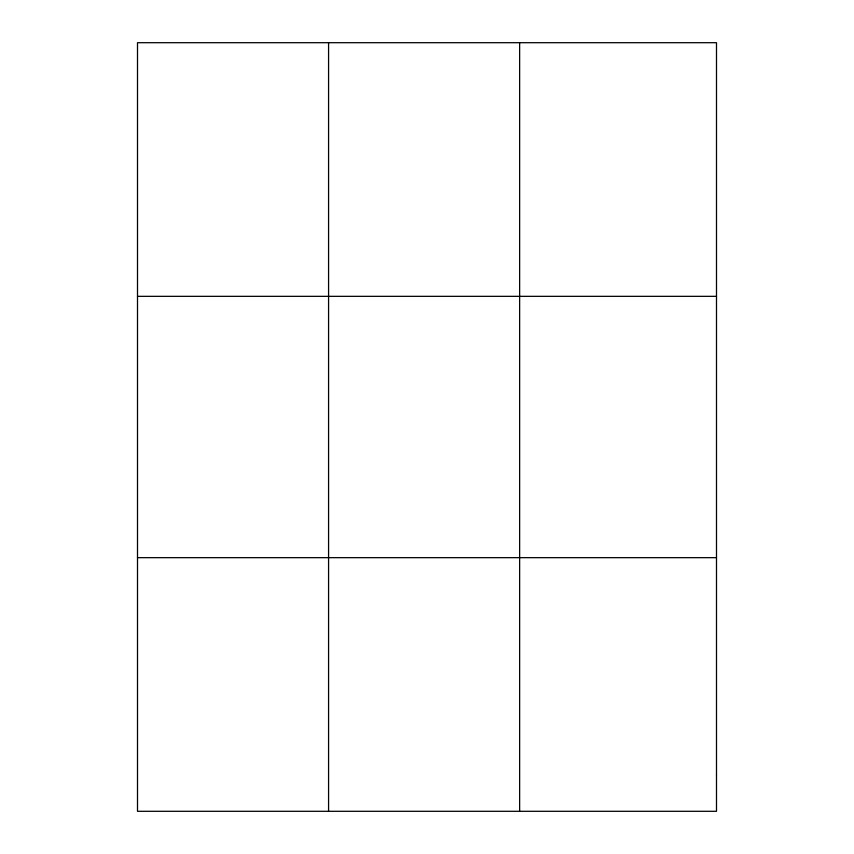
<?xml version="1.0" encoding="UTF-8"?>
<svg xmlns="http://www.w3.org/2000/svg" width="854" height="854" viewBox="0 0 854 854"><rect width="100%" height="100%" fill="white"/><g stroke="black" fill="none" stroke-linecap="round" stroke-linejoin="round"><path stroke-width="1.28" d="M328.576 42.7L328.576 811.3M519.638 42.7L519.638 811.3M137.505 296.338L716.495 296.338M137.505 557.662L716.495 557.662M716.495 775.069L716.495 811.3L137.505 811.3L137.505 42.7L716.495 42.7L716.495 775.069"/></g></svg>
